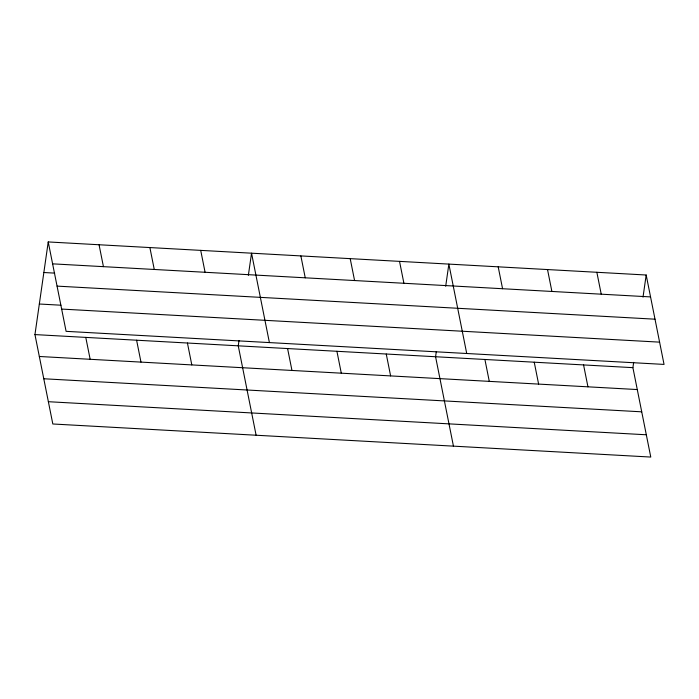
<?xml version="1.0" encoding="UTF-8"?>
<svg xmlns="http://www.w3.org/2000/svg" width="699" height="699" viewBox="0 0 699 699"><rect width="100%" height="100%" fill="white"/><g stroke="black" fill="none" stroke-linecap="round" stroke-linejoin="round"><path stroke-width="1.05" d="M633.661 362.379L632.901 367.657L650.769 457.059L52.818 423.987L34.95 334.585L48.231 241.941L646.182 275.013L664.05 364.415L66.099 331.343L48.231 241.941M239.006 340.553L238.254 345.83L256.114 435.232M248.363 275.327L251.535 253.187L269.403 342.589M436.333 351.466L435.573 356.743L453.441 446.145M445.691 286.241L448.863 264.1L466.722 353.502M643.01 297.154L646.182 275.013M52.608 263.846L650.559 296.909M43.854 272.514L54.662 273.117M57.065 286.118L655.015 319.19M39.336 304.013L60.962 305.21M61.652 309.072L659.603 342.143M34.95 334.585L632.901 367.657M39.327 356.481L637.278 389.553M43.775 378.762L641.726 411.825M48.362 401.707L646.313 434.778M596.859 272.287L601.227 294.183M583.569 364.922L587.946 386.827M547.527 269.561L551.895 291.457M534.237 362.196L538.614 384.092M498.195 266.826L502.572 288.731M484.905 359.469L489.283 381.366M399.531 261.374L403.908 283.27M386.25 354.009L390.619 375.913M350.199 258.647L354.576 280.544M336.918 351.282L341.295 373.179M300.867 255.913L305.245 277.818M287.586 348.556L291.964 370.453M200.709 250.373L205.087 272.278M187.428 343.017L191.806 364.913M149.883 247.568L154.261 269.464M136.602 340.203L140.98 362.108M99.057 244.755L103.435 266.651M85.776 337.399L90.154 359.295"/></g></svg>
